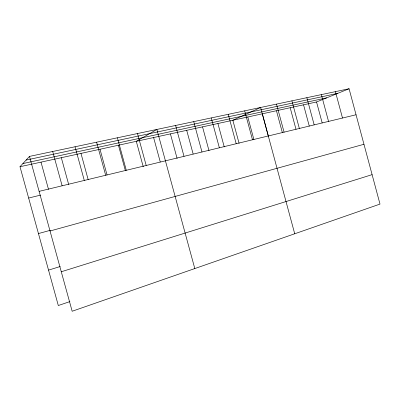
<?xml version="1.0" encoding="UTF-8"?>
<svg xmlns="http://www.w3.org/2000/svg" width="400" height="400" viewBox="0 0 400 400"><rect width="100%" height="100%" fill="white"/><g stroke="black" fill="none" stroke-linecap="round" stroke-linejoin="round"><path stroke-width="0.6" d="M69.915 301.59L58.31 305.525L20 166.72L29.47 156.41L349.075 88.75L380 204.09L72.165 311.25L29.47 156.41M20 166.72L316.545 101.975L349.075 88.75M61.275 271.76L372.105 174.65M48.535 270.115L60.24 266.51M50.035 230.995L363.965 144.28M38.45 233.57L50.26 230.315M28.645 198.04L40.555 195.12M39.105 191.36L356.05 114.76M22.9 163.565L326.695 97.85M26.11 160.07L337.74 93.355M52.685 151.5L62.125 185.795M41.005 162.135L48.51 189.38M117.405 137.795L126.295 170.29M118.43 145.23L125.345 170.495M100 149.255L107.06 174.995M96.605 142.2L105.675 175.27M80.975 153.41L88.175 179.64M75.05 146.765L84.295 180.44M61.32 157.7L68.67 184.43M202.53 126.87L209 150.68M193.725 121.635L201.98 151.995M186.705 130.325L193.135 153.96M175.605 125.475L184.01 156.34M170.405 133.885L177.105 158.47M194.805 268.56L156.865 129.44L136.29 141.33L143.25 166.8M153.61 137.55L160.27 161.975M137.48 133.545L146.2 165.475M276.5 104.115L284.07 132.16M276.445 110.73L282.38 132.705M262.325 113.815L268.345 136.1M294.725 233.775L260.595 107.48L232.84 120.25L239.09 143.325M247.795 116.985L253.93 139.665M244.665 110.85L252.5 139.79M228.23 114.335L236.195 143.73M217.905 123.51L224.25 146.915M211.26 117.925L219.365 147.795M335.415 91.64L342.505 118.035M321.35 94.62L328.55 121.41M316.545 101.975L322.185 122.93M306.855 97.685L314.175 124.88M303.545 104.815L309.28 126.125M291.915 100.85L299.355 128.465M290.18 107.73L296.005 129.335"/></g></svg>
